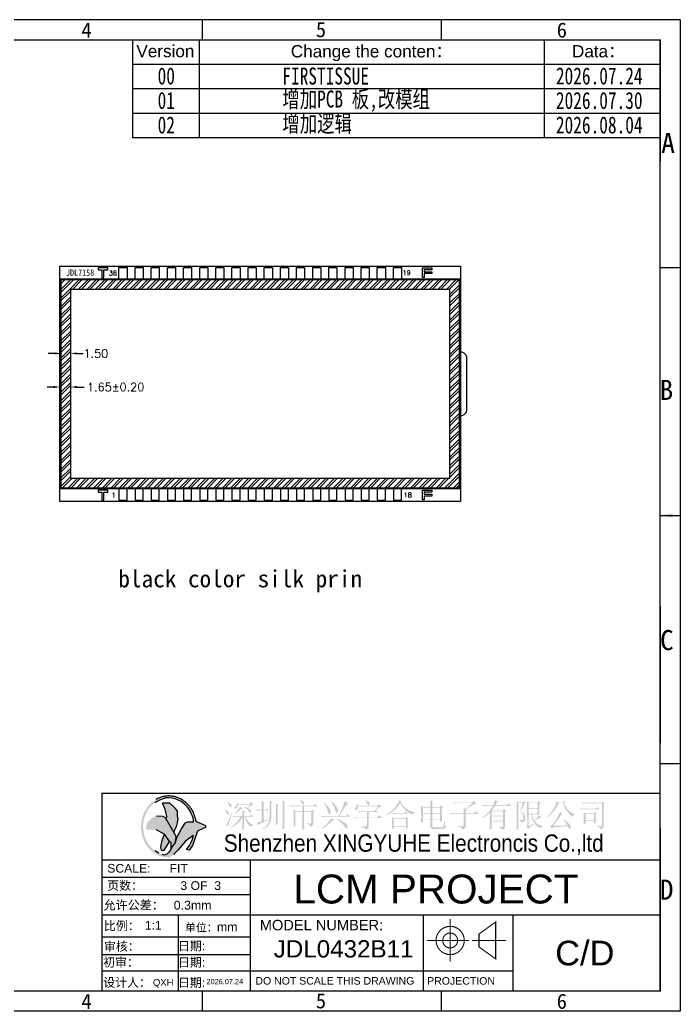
# Model space of a CAD drawing. Header units: millimetres. Extents: x -302 to 649, y -276 to -53.
# Drawn here: x 545.3 to 649.2, y -256.9 to -101 of the extents above; entities that cross this region are included whole.
import ezdxf
from ezdxf.enums import TextEntityAlignment as Align

# ---------------------------------------------------------------- set-up
doc = ezdxf.new("R2010")
doc.units = ezdxf.units.MM
doc.header["$LTSCALE"] = 5
doc.header["$MEASUREMENT"] = 0
doc.header["$PDMODE"] = 35
for name, color, linetype in [('dim', 3, 'Continuous'), ('PCB', 5, 'Continuous'), ('SY2', 6, 'Continuous')]:
    doc.layers.add(name, color=color, linetype=linetype)
doc.styles.add('romans', font='romans.shx')
doc.styles.get("Standard").update_dxf_attribs({"font": ''})
doc.styles.add('TITLE', font='arial.ttf')
doc.styles.add('外框字体', font='simhei.ttf', dxfattribs={"width": 0.75, "height": 0.679415})
doc.styles.add('黑体', font='simhei.ttf')
doc.styles.get('Standard').set_extended_font_data('KaiTi_GB2312')
doc.dimstyles.new('LCDDIM', dxfattribs={"dimtxt": 2, "dimasz": 1, "dimexe": 0.5, "dimexo": 0.5, "dimgap": 0.1, "dimtad": 0, "dimzin": 0, "dimdsep": 46, "dimtxsty": 'romans', "dimcen": 2.5, "dimclrd": 256, "dimclre": 256, "dimclrt": 256, "dimazin": 3, "dimtfac": 1, "dimtofl": 0, "dimtmove": 0, "dimatfit": 0, "dimfxl": 1, "dimlwd": -1, "dimlwe": -1, "dimarcsym": 0})

# ---------------------------------------------------------------- blocks, each defined once
blk = doc.blocks.new('*D137')
at = {"layer": 'Defpoints', "color": 0}
for p in [(551.77, -154.36), (553.27, -153.45), (553.27, -153.45)]:
    blk.add_point(p, dxfattribs=at)
at = {"layer": 'dim'}
for p, q in [((550.77, -153.45), (549.77, -153.45)), ((551.77, -153.86), (551.77, -152.95)), ((554.27, -153.45), (555.27, -153.45))]:
    blk.add_line(p, q, dxfattribs=at)
for points in [[(550.77, -153.28), (550.77, -153.61), (551.77, -153.45)], [(554.27, -153.28), (554.27, -153.61), (553.27, -153.45)]]:
    blk.add_solid(points, dxfattribs=at)
at = {"layer": 'dim', "insert": (557.26, -153.45), "char_height": 1.3, "attachment_point": 5, "style": 'romans'}
blk.add_mtext('1.50', dxfattribs=at)
blk = doc.blocks.new('*D138')
at = {"layer": 'Defpoints', "color": 0}
for p in [(553.27, -155.48), (551.62, -158.73), (551.62, -158.73)]:
    blk.add_point(p, dxfattribs=at)
at = {"layer": 'dim'}
for p, q in [((553.27, -155.98), (553.27, -159.23)), ((550.62, -158.73), (549.62, -158.73)), ((554.27, -158.73), (555.42, -158.73))]:
    blk.add_line(p, q, dxfattribs=at)
for points in [[(550.62, -158.56), (550.62, -158.89), (551.62, -158.73)], [(554.27, -158.56), (554.27, -158.89), (553.27, -158.73)]]:
    blk.add_solid(points, dxfattribs=at)
at = {"layer": 'dim', "insert": (560.38, -158.73), "char_height": 1.3, "attachment_point": 5, "style": 'romans'}
blk.add_mtext('1.65%%P0.20', dxfattribs=at)

msp = doc.modelspace()

# ---------------------------------------------------------------- hatches: boundary and pattern name
at = {"linetype": 'Continuous'}
h = msp.add_hatch(color=5, dxfattribs=at)
h.paths.add_polyline_path([(574.251, -228.114), (574.566, -228.035), (574.566, -227.774), (573.151, -227.146), (573.007, -226.936), (572.961, -226.717), (572.907, -226.501), (572.843, -226.288), (572.771, -226.079), (572.69, -225.873), (572.601, -225.672), (572.503, -225.476), (572.397, -225.285), (572.284, -225.1), (572.162, -224.92), (572.034, -224.747), (571.898, -224.581), (571.291, -223.992), (571.125, -223.864), (570.953, -223.746), (570.777, -223.636), (570.597, -223.536), (570.412, -223.445), (570.224, -223.364), (570.033, -223.292), (569.838, -223.23), (569.642, -223.179), (569.443, -223.137), (569.244, -223.106), (569.042, -223.085), (568.841, -223.075), (568.639, -223.074), (568.437, -223.085), (568.236, -223.105), (568.036, -223.136), (567.838, -223.177), (567.641, -223.228), (567.447, -223.29), (567.255, -223.361), (567.067, -223.442), (566.882, -223.532), (566.702, -223.632), (566.525, -223.742), (566.354, -223.86), (566.187, -223.986), (566.026, -224.122), (565.871, -224.265), (565.722, -224.416), (565.579, -224.575), (565.443, -224.741), (565.314, -224.914), (565.193, -225.093), (565.079, -225.278), (564.973, -225.469), (564.875, -225.665), (564.785, -225.866), (564.704, -226.071), (564.631, -226.28), (564.567, -226.493), (564.513, -226.709), (564.43, -227.148), (564.403, -227.37), (564.384, -227.593), (564.376, -227.817), (564.376, -228.041), (564.386, -228.265), (564.405, -228.489), (564.434, -228.711), (564.471, -228.931), (564.518, -229.149), (564.574, -229.365), (564.639, -229.577), (564.712, -229.786), (564.794, -229.991), (564.885, -230.191), (564.984, -230.387), (565.091, -230.577), (565.206, -230.761), (565.328, -230.94), (565.458, -231.112), (565.594, -231.277), (565.738, -231.435), (565.887, -231.585), (566.043, -231.728), (566.205, -231.862), (566.372, -231.988), (566.544, -232.105), (566.721, -232.213), (566.902, -232.312), (567.087, -232.402), (567.276, -232.482), (567.468, -232.552), (567.662, -232.612), (567.859, -232.662), (568.058, -232.702), (568.258, -232.732), (568.459, -232.751), (568.661, -232.76), (568.863, -232.759), (569.474, -232.293), (570.18, -231.579), (571.36, -230.184), (572.572, -229.275), (572.332, -230.098), (572, -230.819), (571.472, -231.496), (571.936, -231.613), (572.459, -230.858), (573.264, -228.632)])
h.paths.add_polyline_path([(571.605, -227.172), (571.238, -227.355), (570.792, -228.088), (570.347, -228.847), (570.059, -229.396), (569.901, -229.893), (569.672, -230.553), (569.234, -231.157), (568.938, -231.65), (568.707, -231.947, -0.3270671), (567.635, -232.252), (567.167, -232.081), (566.599, -231.682), (566.117, -231.32), (565.515, -230.631), (565.169, -230.03), (564.912, -229.392), (564.774, -228.738), (564.671, -227.912), (564.757, -226.964), (565.015, -226.12), (565.428, -225.26), (565.945, -224.624), (566.513, -224.159), (567.254, -223.71), (567.847, -223.504), (568.287, -223.375), (568.7, -223.375), (569.208, -223.409), (569.733, -223.539), (570.662, -223.96), (571.127, -224.33), (571.627, -224.795), (571.979, -225.277), (572.211, -225.708), (572.445, -226.232), (572.608, -226.749), (572.627, -227.198)], flags=16)
h.paths.add_polyline_path([(569.875, -227.931), (569.639, -228.454), (569.521, -228.786), (568.258, -226.638), (568.443, -226.32), (568.312, -225.827), (568.147, -225.136), (567.753, -224.214), (568.879, -224.214), (569.75, -224.984), (570.111, -225.444), (570.129, -226.035), (570.137, -226.622), (570.059, -227.276)], flags=0)
h = msp.add_hatch(color=3)
h.paths.add_polyline_path([(580.176, -226.647), (580.296, -226.441), (580.296, -226.838), (580.296, -227.191), (580.293, -227.501), (580.29, -227.773), (580.287, -228), (580.284, -228.185), (580.281, -228.326), (580.275, -228.4), (580.591, -228.32), (580.579, -228.057), (580.574, -227.803), (580.574, -227.609), (580.574, -226.303), (580.612, -226.303), (580.708, -226.584), (580.815, -226.847), (580.929, -227.089), (581.054, -227.307), (581.192, -227.504), (581.335, -227.68), (581.491, -227.836), (581.622, -227.943), (581.762, -227.803), (582.034, -227.728), (582.037, -227.728), (582.037, -227.669), (581.891, -227.624), (581.739, -227.54), (581.58, -227.421), (581.413, -227.262), (581.24, -227.065), (581.06, -226.832), (580.872, -226.557), (580.711, -226.303), (582.037, -226.303), (581.679, -225.966), (581.464, -226.202), (580.574, -226.202), (580.574, -225.688), (580.732, -225.551), (580.275, -225.332), (580.287, -225.53), (580.293, -225.775), (580.296, -226.067), (580.296, -226.202), (578.793, -226.202), (578.951, -226.36), (579.149, -226.303), (580.018, -226.303), (579.895, -226.533), (579.764, -226.754), (579.621, -226.964), (579.465, -227.158), (579.298, -227.343), (579.122, -227.516), (578.937, -227.677), (578.736, -227.827), (578.527, -227.964), (578.497, -227.985), (578.515, -228.063), (578.739, -227.97), (578.954, -227.863), (579.158, -227.737), (579.352, -227.597), (579.537, -227.438), (579.71, -227.265), (579.875, -227.077), (580.03, -226.871)])
h.paths.add_polyline_path([(577.763, -225.315), (577.509, -225.174), (577.467, -225.234), (577.664, -225.467), (577.807, -225.676), (577.9, -225.858), (577.903, -225.867), (578.025, -226.079), (578.1, -226.064), (578.193, -225.867), (578.199, -225.748), (578.151, -225.622), (578.004, -225.479)])
h.paths.add_polyline_path([(578.752, -225.505), (578.675, -225.487), (578.525, -225.902), (578.394, -226.27), (578.278, -226.589), (578.179, -226.858), (578.092, -227.082), (578.024, -227.258), (577.97, -227.387), (577.934, -227.467), (577.922, -227.485), (577.743, -227.662), (577.725, -227.662), (577.537, -227.668), (578.104, -227.671), (578.14, -227.554), (578.188, -227.396), (578.248, -227.199), (578.322, -226.957), (578.406, -226.673), (578.505, -226.347), (578.612, -225.983), (578.735, -225.574)])
h.paths.add_polyline_path([(580.717, -224.765), (580.651, -224.738), (580.612, -224.798), (580.821, -224.962), (581.007, -225.132), (581.126, -225.252), (581.314, -225.473), (581.443, -225.649), (581.586, -225.709), (581.64, -225.628), (581.67, -225.404), (581.58, -225.234), (581.47, -225.141), (581.29, -225.031), (581.04, -224.905)])
h.paths.add_polyline_path([(580.296, -225.016), (579.94, -224.738), (579.86, -224.905), (579.752, -225.088), (579.615, -225.291), (579.447, -225.509), (579.25, -225.748), (579.128, -225.885), (579.187, -225.945), (579.367, -225.79), (579.552, -225.616), (579.746, -225.428), (579.782, -225.392), (580.003, -225.192), (580.2, -225.058)])
h.paths.add_polyline_path([(581.983, -224.436), (582.055, -224.421), (581.721, -224.066), (581.464, -224.323), (579.564, -224.323), (579.564, -224.084), (579.465, -224.084), (579.417, -224.386), (579.328, -224.604), (579.229, -224.717), (579.059, -224.926), (579.071, -224.995), (579.208, -225.094), (579.414, -224.986), (579.444, -224.956), (579.528, -224.78), (579.564, -224.499), (579.564, -224.421), (581.503, -224.421), (581.207, -224.896), (581.264, -224.935), (581.488, -224.726), (581.673, -224.583), (581.739, -224.541)])
h.paths.add_polyline_path([(578.031, -224.063), (577.963, -224.027), (577.924, -224.084), (578.103, -224.32), (578.237, -224.532), (578.318, -224.699), (578.441, -224.881), (578.536, -224.837), (578.614, -224.622), (578.596, -224.502), (578.5, -224.371), (578.312, -224.224)])
h.paths.add_polyline_path([(584.448, -226.835), (584.43, -226.736), (583.638, -226.975), (583.638, -225.353), (584.508, -225.353), (584.212, -225.055), (584.015, -225.252), (583.638, -225.252), (583.638, -224.185), (583.797, -224.045), (583.322, -223.848), (583.334, -224.156), (583.34, -224.394), (583.343, -224.502), (583.343, -225.252), (582.53, -225.252), (582.688, -225.41), (582.93, -225.359), (583.086, -225.353), (583.343, -225.353), (583.343, -227.074), (583.101, -227.143), (582.853, -227.211), (582.605, -227.274), (582.53, -227.292), (582.769, -227.669), (582.82, -227.606), (582.927, -227.531), (583.086, -227.438), (583.298, -227.331), (583.561, -227.208), (583.88, -227.071), (584.251, -226.916)])
h.paths.add_polyline_path([(586.01, -224.46), (585.577, -224.284), (585.589, -224.544), (585.595, -224.795), (585.595, -224.896), (585.595, -226.975), (585.592, -227.203), (585.586, -227.462), (585.577, -227.648), (585.894, -227.489), (585.879, -227.22), (585.873, -226.978), (585.873, -226.955), (585.873, -224.601)])
h.paths.add_polyline_path([(585.042, -224.045), (584.588, -223.848), (584.591, -224.054), (584.597, -224.278), (584.6, -224.514), (584.603, -224.765), (584.606, -225.031), (584.606, -225.312), (584.606, -225.607), (584.606, -225.769), (584.597, -226.109), (584.573, -226.414), (584.544, -226.689), (584.502, -226.931), (584.451, -227.137), (584.388, -227.31), (584.349, -227.391), (584.239, -227.57), (584.095, -227.743), (583.916, -227.916), (583.701, -228.087), (583.453, -228.251), (583.441, -228.26), (583.48, -228.341), (583.722, -228.218), (583.943, -228.084), (584.143, -227.937), (584.32, -227.776), (584.331, -227.767), (584.49, -227.588), (584.621, -227.382), (584.723, -227.149), (584.786, -226.937), (584.806, -226.829), (584.824, -226.692), (584.839, -226.524), (584.854, -226.33), (584.866, -226.103), (584.875, -225.846), (584.881, -225.56), (584.884, -225.24), (584.887, -224.893), (584.887, -224.517), (584.884, -224.185)])
h.paths.add_polyline_path([(587.041, -224.045), (586.605, -223.827), (586.617, -224.138), (586.623, -224.383), (586.626, -224.502), (586.626, -227.549), (586.623, -227.773), (586.614, -228.03), (586.605, -228.281), (586.921, -228.143), (586.909, -227.86), (586.903, -227.615), (586.901, -227.51), (586.901, -224.185)])
h.paths.add_polyline_path([(590.473, -227.376), (590.44, -227.37), (590.44, -227.45), (590.727, -227.543), (590.909, -227.677), (590.99, -227.851), (590.996, -227.887), (591.235, -227.773), (591.387, -227.612), (591.447, -227.397), (591.45, -227.352), (591.45, -225.628), (591.608, -225.512), (591.313, -225.234), (591.113, -225.431), (590.025, -225.431), (590.025, -224.678), (592.161, -224.678), (591.767, -224.302), (591.489, -224.58), (587.632, -224.58), (587.791, -224.738), (588.033, -224.687), (588.188, -224.678), (589.75, -224.678), (589.75, -225.431), (588.702, -225.431), (588.364, -225.234), (588.373, -225.449), (588.379, -225.685), (588.382, -225.945), (588.385, -226.226), (588.385, -226.42), (588.385, -226.674), (588.382, -226.928), (588.379, -227.182), (588.376, -227.436), (588.37, -227.692), (588.364, -227.905), (588.66, -227.767), (588.66, -225.53), (589.75, -225.53), (589.75, -227.43), (589.747, -227.674), (589.744, -227.925), (589.735, -228.185), (589.729, -228.4), (590.046, -228.26), (590.034, -228.006), (590.028, -227.752), (590.025, -227.549), (590.025, -225.53), (591.172, -225.53), (591.172, -227.173), (591.11, -227.382), (590.975, -227.412), (590.745, -227.403)])
h.paths.add_polyline_path([(589.589, -223.779), (589.413, -223.71), (589.392, -223.767), (589.58, -224.027), (589.697, -224.224), (589.729, -224.302), (589.858, -224.499), (589.867, -224.502), (590.025, -224.344), (590.019, -224.12), (589.965, -224.027), (589.825, -223.902)])
h.paths.add_polyline_path([(595.483, -226.725), (595.286, -226.62), (595.247, -226.698), (595.522, -226.949), (595.761, -227.176), (595.967, -227.379), (596.137, -227.561), (596.274, -227.719), (596.376, -227.854), (596.433, -227.943), (596.591, -228.173), (596.729, -228.167), (596.749, -228.143), (596.824, -227.937), (596.809, -227.686), (596.767, -227.606), (596.678, -227.504), (596.537, -227.385), (596.349, -227.247), (596.11, -227.092), (595.82, -226.919)])
h.paths.add_polyline_path([(594.712, -226.895), (594.318, -226.518), (594.207, -226.698), (594.064, -226.901), (593.891, -227.128), (593.822, -227.211), (593.688, -227.364), (593.532, -227.522), (593.353, -227.692), (593.153, -227.872), (592.929, -228.06), (592.755, -228.203), (592.794, -228.281), (593.06, -228.117), (593.302, -227.958), (593.523, -227.806), (593.717, -227.66), (593.891, -227.522), (594.043, -227.388), (594.061, -227.37), (594.303, -227.155), (594.509, -226.999), (594.682, -226.907)])
h.paths.add_polyline_path([(597.245, -226.342), (596.869, -225.927), (596.552, -226.244), (595.584, -226.244), (595.749, -225.954), (595.901, -225.688), (596.041, -225.449), (596.17, -225.231), (596.286, -225.043), (596.391, -224.875), (596.454, -224.777), (596.645, -224.517), (596.815, -224.338), (596.947, -224.242), (596.394, -223.887), (596.325, -224.158), (596.248, -224.412), (596.17, -224.645), (596.083, -224.861), (596.077, -224.878), (596.003, -225.04), (595.916, -225.228), (595.814, -225.449), (595.701, -225.694), (595.572, -225.972), (595.444, -226.244), (592.735, -226.244), (592.893, -226.402), (593.135, -226.348), (593.29, -226.342)])
h.paths.add_polyline_path([(593.302, -224.2), (593.23, -224.126), (593.171, -224.185), (593.293, -224.394), (593.413, -224.616), (593.529, -224.852), (593.586, -224.977), (593.685, -225.243), (593.765, -225.488), (593.828, -225.712), (593.843, -225.769), (593.929, -225.978), (594.073, -225.915), (594.079, -225.906), (594.177, -225.703), (594.189, -225.449), (594.18, -225.371), (594.139, -225.255), (594.055, -225.105), (593.932, -224.926), (593.762, -224.717), (593.553, -224.472)], flags=17)
h.paths.add_polyline_path([(594.512, -224.057), (594.339, -223.869), (594.279, -223.925), (594.446, -224.242), (594.593, -224.529), (594.712, -224.786), (594.811, -225.01), (594.882, -225.204), (594.933, -225.371), (594.951, -225.452), (595.038, -225.706), (595.169, -225.736), (595.226, -225.688), (595.342, -225.494), (595.354, -225.24), (595.345, -225.195), (595.307, -225.082), (595.229, -224.941), (595.109, -224.765), (594.951, -224.562), (594.751, -224.323)])
h.paths.add_polyline_path([(599.136, -227.821), (599.005, -227.806), (599.005, -227.887), (599.321, -227.991), (599.543, -228.114), (599.665, -228.254), (599.698, -228.362), (599.946, -228.272), (600.107, -228.129), (600.185, -227.925), (600.191, -227.827), (600.191, -226.56), (602.288, -226.56), (601.834, -226.124), (601.457, -226.462), (600.191, -226.462), (600.191, -225.61), (601.634, -225.61), (601.26, -225.234), (600.982, -225.512), (598.452, -225.512), (598.61, -225.67), (598.924, -225.61), (599.913, -225.61), (599.913, -226.462), (597.798, -226.462), (597.956, -226.62), (598.198, -226.566), (598.351, -226.56), (599.913, -226.56), (599.913, -227.609), (599.859, -227.818), (599.653, -227.869), (599.638, -227.866), (599.393, -227.848)])
h.paths.add_polyline_path([(598.452, -224.678), (601.634, -224.678), (601.338, -225.213), (601.398, -225.252), (601.616, -225.031), (601.825, -224.872), (602.025, -224.783), (602.189, -224.759), (601.792, -224.362), (601.595, -224.58), (598.452, -224.58), (598.431, -224.344), (598.333, -224.344), (598.267, -224.622), (598.174, -224.855), (598.055, -225.037), (597.968, -225.246), (598.094, -225.312), (598.324, -225.258), (598.41, -225.153), (598.461, -224.947)])
h.paths.add_polyline_path([(599.856, -223.791), (599.737, -223.728), (599.677, -223.767), (599.835, -224.012), (599.943, -224.236), (599.994, -224.4), (600.083, -224.556), (600.23, -224.46), (600.325, -224.239), (600.25, -224.066), (600.086, -223.931)])
h.paths.add_polyline_path([(604.128, -227.905), (606.025, -227.905), (606.025, -228.26), (606.321, -228.143), (606.315, -227.955), (606.309, -227.734), (606.306, -227.483), (606.303, -227.203), (606.303, -226.889), (606.303, -226.796), (606.461, -226.659), (606.183, -226.381), (605.986, -226.578), (604.128, -226.578), (603.829, -226.42), (603.838, -226.68), (603.847, -226.937), (603.85, -227.188), (603.85, -227.352), (603.847, -227.597), (603.844, -227.851), (603.838, -228.111), (603.829, -228.302), (604.128, -228.182)])
h.paths.add_polyline_path([(604.128, -227.806), (606.025, -227.806), (606.025, -226.677), (604.128, -226.677)], flags=16)
h.paths.add_polyline_path([(606.38, -225.846), (606.025, -225.491), (605.768, -225.748), (603.79, -225.748), (603.949, -225.906), (604.194, -225.855), (604.364, -225.846)], flags=17)
h.paths.add_polyline_path([(605.275, -224.227), (605.215, -224.126), (605.392, -224.027), (604.976, -223.749), (604.869, -224), (604.749, -224.236), (604.621, -224.46), (604.483, -224.666), (604.334, -224.861), (604.179, -225.04), (604.107, -225.114), (603.928, -225.279), (603.74, -225.434), (603.539, -225.586), (603.33, -225.73), (603.109, -225.864), (602.876, -225.996), (602.781, -226.043), (602.802, -226.124), (603.05, -226.029), (603.286, -225.921), (603.513, -225.807), (603.728, -225.682), (603.937, -225.545), (604.068, -225.452), (604.232, -225.312), (604.4, -225.153), (604.564, -224.977), (604.731, -224.78), (604.899, -224.565), (605.063, -224.332), (605.135, -224.224), (605.227, -224.397), (605.359, -224.595), (605.529, -224.81), (605.708, -225.016), (605.852, -225.171), (606.013, -225.324), (606.201, -225.476), (606.407, -225.628), (606.637, -225.778), (606.891, -225.927), (606.996, -225.987), (607.148, -225.813), (607.384, -225.715), (607.411, -225.709), (607.411, -225.649), (607.13, -225.574), (606.873, -225.488), (606.634, -225.386), (606.413, -225.276), (606.216, -225.153), (606.037, -225.019), (605.986, -224.977), (605.765, -224.786), (605.574, -224.598), (605.409, -224.409)])
h.paths.add_polyline_path([(612.122, -227.247), (612.116, -227.035), (612.017, -227.035), (612.005, -227.379), (611.99, -227.63), (611.978, -227.785), (611.865, -227.979), (611.781, -228.003), (610.416, -228.003), (610.213, -227.919), (610.177, -227.785), (610.177, -226.877), (611.405, -226.877), (611.405, -227.134), (611.701, -226.993), (611.698, -226.874), (611.692, -226.713), (611.689, -226.509), (611.686, -226.27), (611.683, -225.993), (611.683, -225.673), (611.683, -225.315), (611.683, -225.016), (611.859, -224.878), (611.584, -224.601), (611.384, -224.798), (610.177, -224.798), (610.177, -224.105), (610.335, -223.967), (609.881, -223.749), (609.89, -223.985), (609.896, -224.233), (609.899, -224.493), (609.902, -224.768), (609.902, -224.798), (608.734, -224.798), (608.4, -224.619), (608.406, -224.875), (608.415, -225.129), (608.421, -225.386), (608.43, -225.64), (608.436, -225.894), (608.439, -225.966), (608.439, -226.22), (608.436, -226.477), (608.433, -226.731), (608.427, -226.984), (608.421, -227.241), (608.418, -227.31), (608.716, -227.173), (608.716, -226.877), (609.902, -226.877), (609.902, -227.845), (609.953, -228.075), (610.102, -228.206), (610.318, -228.242), (611.859, -228.242), (612.122, -228.2), (612.196, -228.161), (612.367, -227.994), (612.394, -227.943), (612.229, -227.758), (612.196, -227.686), (612.146, -227.516)])
h.paths.add_polyline_path([(611.405, -225.867), (610.177, -225.867), (610.177, -226.778), (611.405, -226.778)], flags=16)
h.paths.add_polyline_path([(609.902, -226.778), (609.902, -225.867), (608.716, -225.867), (608.716, -226.778)], flags=16)
h.paths.add_polyline_path([(611.405, -224.896), (610.177, -224.896), (610.177, -225.769), (611.405, -225.769)], flags=16)
h.paths.add_polyline_path([(609.902, -225.769), (609.902, -224.896), (608.716, -224.896), (608.716, -225.769)], flags=16)
h.paths.add_polyline_path([(614.533, -227.806), (614.252, -227.767), (614.252, -227.866), (614.553, -227.982), (614.763, -228.12), (614.879, -228.272), (614.906, -228.379), (615.16, -228.269), (615.33, -228.114), (615.411, -227.922), (615.42, -227.827), (615.42, -225.906), (617.496, -225.906), (617.042, -225.47), (616.725, -225.807), (615.42, -225.807), (615.42, -225.431), (615.638, -225.312), (615.459, -225.195), (615.709, -225.019), (615.942, -224.863), (616.158, -224.726), (616.352, -224.604), (616.528, -224.502), (616.821, -224.368), (617.039, -224.317), (617.119, -224.323), (616.725, -223.869), (616.447, -224.105), (613.403, -224.105), (613.562, -224.263), (613.801, -224.212), (613.956, -224.203), (616.468, -224.203), (615.381, -225.135), (615.103, -224.956), (615.112, -225.207), (615.121, -225.461), (615.121, -225.721), (615.124, -225.807), (612.946, -225.807), (613.105, -225.966), (613.347, -225.915), (613.502, -225.906), (615.124, -225.906), (615.124, -227.588), (615.049, -227.818), (614.966, -227.845), (614.792, -227.836)])
h.paths.add_polyline_path([(620.65, -227.887), (620.641, -227.887), (620.621, -227.964), (620.892, -228.066), (621.081, -228.206), (621.173, -228.362), (621.436, -228.251), (621.532, -228.161), (621.609, -227.931), (621.609, -227.925), (621.609, -225.568), (621.827, -225.452), (621.451, -225.153), (621.254, -225.371), (619.572, -225.371), (619.718, -225.171), (619.859, -224.959), (619.993, -224.738), (620.047, -224.639), (622.598, -224.639), (622.183, -224.224), (621.827, -224.541), (620.086, -224.541), (620.205, -224.311), (620.283, -224.164), (620.453, -223.991), (620.522, -223.967), (620.008, -223.728), (619.978, -223.943), (619.913, -224.179), (619.814, -224.442), (619.769, -224.541), (617.971, -224.541), (618.129, -224.699), (618.368, -224.648), (618.523, -224.639), (619.709, -224.639), (619.569, -224.896), (619.423, -225.129), (619.276, -225.341), (619.127, -225.53), (618.975, -225.697), (618.879, -225.787), (618.685, -225.966), (618.485, -226.13), (618.284, -226.279), (618.075, -226.417), (617.971, -226.48), (618.01, -226.56), (618.243, -226.444), (618.467, -226.321), (618.682, -226.184), (618.888, -226.04), (619.082, -225.882), (619.237, -225.748), (619.237, -226.175), (619.234, -226.563), (619.234, -226.916), (619.234, -227.232), (619.231, -227.513), (619.228, -227.755), (619.228, -227.961), (619.225, -228.129), (619.222, -228.263), (619.217, -228.359), (619.217, -228.379), (619.512, -228.203), (619.512, -227.053), (621.331, -227.053), (621.331, -227.785), (621.218, -227.943), (621.155, -227.943), (620.94, -227.931)])
h.paths.add_polyline_path([(619.512, -226.955), (621.331, -226.955), (621.331, -226.282), (619.512, -226.282)], flags=16)
h.paths.add_polyline_path([(619.512, -226.184), (621.331, -226.184), (621.331, -225.47), (619.512, -225.47)], flags=16)
h.paths.add_polyline_path([(626.177, -227.489), (626.138, -227.43), (625.367, -227.806), (625.367, -225.945), (625.762, -225.945), (625.806, -226.256), (625.863, -226.539), (625.938, -226.793), (626.024, -227.02), (626.126, -227.217), (626.245, -227.388), (626.335, -227.489), (626.535, -227.686), (626.735, -227.854), (626.942, -227.988), (627.151, -228.087), (627.246, -228.123), (627.393, -227.955), (627.641, -227.887), (627.641, -227.827), (627.396, -227.773), (627.157, -227.695), (626.921, -227.594), (626.909, -227.588), (626.703, -227.477), (626.514, -227.325), (626.338, -227.128), (626.257, -227.014), (626.568, -226.814), (626.837, -226.656), (627.058, -226.539), (627.234, -226.468), (627.366, -226.441), (627.049, -226.103), (626.888, -226.294), (626.714, -226.477), (626.529, -226.65), (626.332, -226.814), (626.198, -226.916), (626.105, -226.745), (626.021, -226.53), (625.947, -226.27), (625.884, -225.963), (625.881, -225.945), (626.75, -225.945), (626.75, -226.124), (627.049, -225.987), (627.043, -225.825), (627.037, -225.631), (627.034, -225.401), (627.031, -225.138), (627.028, -224.843), (627.028, -224.514), (627.028, -224.302), (627.207, -224.185), (626.93, -223.908), (626.732, -224.105), (625.388, -224.105), (625.089, -223.925), (625.092, -223.979), (625.095, -224.06), (625.098, -224.173), (625.098, -224.314), (625.101, -224.484), (625.104, -224.684), (625.104, -224.914), (625.104, -225.171), (625.107, -225.461), (625.107, -225.778), (625.107, -226.127), (625.11, -226.503), (625.11, -226.91), (625.11, -227.346), (625.11, -227.686), (625.069, -227.937), (625.051, -227.985), (625.269, -228.26), (625.436, -228.093), (625.618, -227.928), (625.812, -227.764), (626.024, -227.6)])
h.paths.add_polyline_path([(624.119, -226.865), (623.805, -226.796), (623.805, -226.877), (624.047, -227.008), (624.199, -227.179), (624.241, -227.271), (624.501, -227.158), (624.683, -227.017), (624.734, -226.955), (624.821, -226.734), (624.833, -226.48), (624.776, -226.241), (624.671, -226.008), (624.635, -225.945), (624.504, -225.772), (624.328, -225.586), (624.139, -225.41), (624.695, -224.242), (624.853, -224.144), (624.597, -223.887), (624.417, -224.066), (623.745, -224.066), (623.449, -223.908), (623.452, -224.012), (623.458, -224.158), (623.461, -224.344), (623.464, -224.571), (623.464, -224.84), (623.467, -225.147), (623.467, -225.497), (623.467, -225.885), (623.467, -226.043), (623.467, -226.423), (623.467, -226.772), (623.467, -227.089), (623.464, -227.376), (623.461, -227.636), (623.461, -227.863), (623.458, -228.06), (623.452, -228.224), (623.449, -228.362), (623.449, -228.379), (623.745, -228.26), (623.736, -228.021), (623.73, -227.77), (623.727, -227.51), (623.724, -227.271), (623.724, -224.164), (624.417, -224.164), (624.062, -225.41), (624.241, -225.655), (624.378, -225.885), (624.468, -226.097), (624.516, -226.282), (624.537, -226.584), (624.486, -226.781), (624.477, -226.796), (624.355, -226.868)])
h.paths.add_polyline_path([(625.367, -225.846), (626.75, -225.846), (626.75, -225.076), (625.367, -225.076)], flags=16)
h.paths.add_polyline_path([(625.367, -224.977), (626.75, -224.977), (626.75, -224.203), (625.367, -224.203)], flags=16)
h.paths.add_polyline_path([(631.96, -227.994), (631.897, -227.758), (631.835, -227.648), (631.73, -227.516), (631.59, -227.364), (631.41, -227.188), (631.192, -226.993), (630.935, -226.778), (630.885, -226.736), (630.825, -226.796), (631.004, -227.026), (631.165, -227.244), (631.303, -227.45), (631.422, -227.642), (631.458, -227.707), (629.125, -227.746), (629.281, -227.588), (629.436, -227.418), (629.591, -227.235), (629.747, -227.044), (629.905, -226.844), (630.06, -226.632), (630.219, -226.408), (630.377, -226.175), (630.49, -226.005), (630.705, -225.906), (630.272, -225.568), (630.201, -225.769), (630.108, -225.987), (629.994, -226.22), (629.863, -226.471), (629.776, -226.62), (629.606, -226.892), (629.451, -227.125), (629.31, -227.316), (629.185, -227.465), (629.164, -227.489), (628.946, -227.677), (628.746, -227.746), (628.728, -227.746), (628.946, -228.161), (629.152, -228.06), (629.343, -228.003), (629.424, -227.988), (629.555, -227.97), (629.729, -227.952), (629.947, -227.931), (630.213, -227.907), (630.523, -227.881), (630.879, -227.854), (631.282, -227.821), (631.497, -227.806), (631.587, -228.027), (631.637, -228.161), (631.76, -228.284), (631.894, -228.182)])
h.paths.add_polyline_path([(630.213, -224.224), (629.758, -223.925), (629.702, -224.123), (629.624, -224.338), (629.523, -224.58), (629.4, -224.843), (629.322, -224.995), (629.212, -225.192), (629.083, -225.386), (628.943, -225.583), (628.785, -225.781), (628.608, -225.981), (628.42, -226.181), (628.235, -226.36), (628.274, -226.42), (628.462, -226.285), (628.644, -226.142), (628.818, -225.984), (628.988, -225.813), (629.152, -225.631), (629.31, -225.44), (629.466, -225.234), (629.612, -225.016), (629.753, -224.789), (629.89, -224.547), (629.994, -224.344)])
h.paths.add_polyline_path([(631.103, -223.985), (630.726, -223.848), (630.774, -224.108), (630.837, -224.356), (630.915, -224.598), (631.007, -224.831), (631.115, -225.055), (631.237, -225.267), (631.24, -225.273), (631.39, -225.494), (631.545, -225.697), (631.712, -225.888), (631.891, -226.061), (632.08, -226.22), (632.19, -226.303), (632.351, -226.136), (632.584, -226.067), (632.644, -226.064), (632.644, -226.005), (632.411, -225.915), (632.19, -225.801), (631.984, -225.667), (631.79, -225.509), (631.611, -225.327), (631.518, -225.213), (631.342, -224.992), (631.195, -224.774), (631.079, -224.553), (630.989, -224.332), (630.927, -224.111), (630.924, -224.105)])
h.paths.add_polyline_path([(636.145, -227.815), (636.068, -227.806), (636.068, -227.905), (636.357, -227.982), (636.56, -228.102), (636.677, -228.263), (636.698, -228.341), (636.925, -228.224), (637.074, -228.057), (637.146, -227.839), (637.155, -227.728), (637.155, -224.323), (637.313, -224.203), (636.976, -223.946), (636.838, -224.126), (633.693, -224.126), (633.851, -224.284), (634.093, -224.233), (634.245, -224.224), (636.877, -224.224), (636.877, -227.627), (636.77, -227.818), (636.641, -227.845), (636.42, -227.839)])
h.paths.add_polyline_path([(634.287, -227.014), (635.611, -227.014), (635.611, -227.412), (635.909, -227.31), (635.894, -227.05), (635.888, -226.817), (635.888, -225.987), (636.026, -225.867), (635.73, -225.61), (635.572, -225.807), (634.326, -225.807), (633.988, -225.649), (633.997, -225.846), (634.006, -226.085), (634.009, -226.363), (634.009, -226.62), (634.009, -226.946), (634.003, -227.217), (633.994, -227.433), (633.988, -227.528), (634.287, -227.391)], flags=17)
h.paths.add_polyline_path([(634.287, -226.916), (635.611, -226.916), (635.611, -225.906), (634.287, -225.906)], flags=16)
h.paths.add_polyline_path([(636.522, -225.174), (636.166, -224.798), (635.867, -225.076), (633.337, -225.076), (633.496, -225.234), (633.738, -225.183), (633.89, -225.174)])
for color, points in [(1, [(566.743, -228.399), (568.058, -229.083), (568.899, -230.262), (569.088, -230.376), (569.107, -231.369), (569.234, -231.157), (569.672, -230.553), (569.836, -229.58), (569.743, -229.164), (568.155, -226.462), (567.798, -226.243), (566.825, -226.21), (566.12, -226.506), (565.885, -226.735), (565.522, -227.105), (565.32, -227.326), (565.249, -227.566), (565.176, -227.813), (565.149, -227.953), (565.177, -228.185), (565.201, -228.275), (565.362, -228.393)]), (5, [(567.497, -231.082), (567.591, -231.602), (567.778, -231.695), (567.944, -231.576), (568.672, -230.449), (568.899, -230.262), (568.058, -229.083), (567.684, -230.056)])]:
    msp.add_hatch(color=color, dxfattribs=at).paths.add_polyline_path(points)
at = {"layer": 'SY2'}
h = msp.add_hatch(dxfattribs=at)
h.set_pattern_fill('ANSI32', color=256, scale=0.1, style=0)
h.set_pattern_definition([(45, (-1075.1138, -1069.81405), (-0.6735192, 0.6735192), []), (45, (-1074.6648, -1069.81405), (-0.6735192, 0.6735192), [])])
h.paths.add_polyline_path([(553.268, -143.38), (553.268, -173.08), (612.968, -173.08), (612.968, -143.38)], flags=16)
h.paths.add_polyline_path([(551.768, -141.88), (551.768, -174.58), (614.468, -174.58), (614.468, -141.88)])

# ---------------------------------------------------------------- linework, layer by layer
for p, q in [((649.177, -100.954, 60), (423.526, -100.954, 60)), ((573.96, -100.954, 60), (573.96, -104.121, 60)), ((611.569, -100.954, 60), (611.569, -104.121, 60)), ((649.177, -100.954, 60), (649.177, -256.931, 60)), ((646.01, -104.121, 60), (646.01, -123.221, 60)), ((646.01, -139.948, 60), (649.177, -139.948, 60)), ((646.01, -178.943, 60), (649.177, -178.943, 60)), ((646.007, -193.191, 60), (646.007, -203.989, 60)), ((646.007, -193.191, 60), (646.007, -203.989, 60)), ((646.007, -203.989, 60), (646.007, -214.788, 60)), ((646.007, -203.989, 60), (646.007, -214.788, 60)), ((646.01, -217.937, 60), (649.177, -217.937, 60)), ((646.01, -228.171, 60), (646.01, -253.764, 60)), ((581.572, -253.764, 60), (581.572, -233.11, 60)), ((558.242, -238.572, 60), (581.572, -238.572, 60)), ((558.242, -241.755, 60), (646.01, -241.755, 60)), ((570.232, -241.755, 60), (570.232, -253.764, 60)), ((608.81, -253.764, 60), (608.81, -241.755, 60)), ((622.893, -253.764, 60), (622.893, -241.755, 60)), ((558.242, -245.217, 60), (581.572, -245.217, 60)), ((558.242, -248.003, 60), (581.572, -248.003, 60)), ((558.242, -250.565, 60), (622.893, -250.565, 60)), ((646.01, -253.764, 60), (558.242, -253.764, 60)), ((573.96, -253.764, 60), (573.96, -256.931, 60)), ((611.569, -253.764, 60), (611.569, -256.931, 60)), ((649.177, -256.931, 60), (423.526, -256.931, 60))]:
    msp.add_line(p, q)
at = {"color": 0}
for p, q in [((563.007, -104.121, 60), (563.007, -119.546, 60)), ((573.521, -104.121, 60), (573.521, -119.546, 60)), ((627.759, -104.121, 60), (627.759, -119.546, 60)), ((646.01, -107.977, 60), (563.007, -107.977, 60)), ((646.01, -111.834, 60), (563.007, -111.834, 60)), ((646.01, -115.69, 60), (563.007, -115.69, 60)), ((646.01, -119.546, 60), (563.007, -119.546, 60))]:
    msp.add_line(p, q, dxfattribs=at)
at = {"color": 230, "linetype": 'Continuous'}
for p, q in [((566.825, -226.21, 60), (567.798, -226.243, 60)), ((567.798, -226.243, 60), (568.155, -226.462, 60)), ((568.155, -226.462, 60), (569.743, -229.164, 60)), ((568.058, -229.083, 60), (566.743, -228.399, 60)), ((568.899, -230.262, 60), (568.058, -229.083, 60)), ((569.743, -229.164, 60), (569.836, -229.58, 60)), ((569.088, -230.376, 60), (568.899, -230.262, 60)), ((569.107, -231.369, 60), (569.088, -230.376, 60)), ((569.234, -231.157, 60), (569.672, -230.553, 60)), ((569.836, -229.58, 60), (569.672, -230.553, 60))]:
    msp.add_line(p, q, dxfattribs=at)
at = {"color": 5, "linetype": 'Continuous'}
for p, q in [((567.684, -230.056, 60), (568.058, -229.083, 60)), ((567.497, -231.082, 60), (567.684, -230.056, 60)), ((568.672, -230.449, 60), (567.944, -231.576, 60)), ((568.899, -230.262, 60), (568.672, -230.449, 60)), ((567.591, -231.602, 60), (567.497, -231.082, 60)), ((567.778, -231.695, 60), (567.591, -231.602, 60)), ((567.944, -231.576, 60), (567.778, -231.695, 60))]:
    msp.add_line(p, q, dxfattribs=at)
at = {"elevation": 60}
for points, const_width in [([(646.01, -253.764), (646.01, -104.121), (426.693, -104.121), (426.693, -253.764)], 0.238), ([(617.533, -244.785), (620.154, -242.903), (620.154, -248.707), (617.533, -246.826)], 0.171)]:
    msp.add_lwpolyline(points, close=True, dxfattribs=dict(at, const_width=const_width))
for points in [[(614.618, -139.73), (614.618, -176.73), (551.618, -176.73), (551.618, -139.73)], [(559.118, -139.98), (557.618, -139.98), (557.618, -140.28), (558.218, -140.28), (558.218, -141.48), (558.518, -141.48), (558.518, -140.28), (559.118, -140.28)], [(610.118, -140.58), (610.118, -140.88), (608.918, -140.88), (608.918, -141.48), (608.618, -141.48), (608.618, -139.98), (610.118, -139.98), (610.118, -140.28), (608.918, -140.28), (608.918, -140.58)], [(559.118, -174.98), (557.618, -174.98), (557.618, -175.28), (558.218, -175.28), (558.218, -176.48), (558.518, -176.48), (558.518, -175.28), (559.118, -175.28)], [(610.118, -175.58), (610.118, -175.88), (608.918, -175.88), (608.918, -176.48), (608.618, -176.48), (608.618, -174.98), (610.118, -174.98), (610.118, -175.28), (608.918, -175.28), (608.918, -175.58)]]:
    msp.add_lwpolyline(points, close=True, dxfattribs=at)
for points in [[(560.893, -141.73), (560.893, -139.93), (562.163, -139.93), (562.163, -141.73)], [(563.433, -141.73), (563.433, -139.93), (564.703, -139.93), (564.703, -141.73)], [(565.973, -141.73), (565.973, -139.93), (567.243, -139.93), (567.243, -141.73)], [(568.513, -141.73), (568.513, -139.93), (569.783, -139.93), (569.783, -141.73)], [(571.053, -141.73), (571.053, -139.93), (572.323, -139.93), (572.323, -141.73)], [(573.593, -141.73), (573.593, -139.93), (574.863, -139.93), (574.863, -141.73)], [(576.133, -141.73), (576.133, -139.93), (577.403, -139.93), (577.403, -141.73)], [(578.673, -141.73), (578.673, -139.93), (579.943, -139.93), (579.943, -141.73)], [(581.213, -141.73), (581.213, -139.93), (582.483, -139.93), (582.483, -141.73)], [(583.753, -141.73), (583.753, -139.93), (585.023, -139.93), (585.023, -141.73)], [(586.293, -141.73), (586.293, -139.93), (587.563, -139.93), (587.563, -141.73)], [(588.833, -141.73), (588.833, -139.93), (590.103, -139.93), (590.103, -141.73)], [(591.373, -141.73), (591.373, -139.93), (592.643, -139.93), (592.643, -141.73)], [(593.913, -141.73), (593.913, -139.93), (595.183, -139.93), (595.183, -141.73)], [(596.453, -141.73), (596.453, -139.93), (597.723, -139.93), (597.723, -141.73)], [(598.993, -141.73), (598.993, -139.93), (600.263, -139.93), (600.263, -141.73)], [(601.533, -141.73), (601.533, -139.93), (602.803, -139.93), (602.803, -141.73)], [(604.073, -141.73), (604.073, -139.93), (605.343, -139.93), (605.343, -141.73)], [(551.618, -141.73), (614.618, -141.73)], [(614.618, -174.73), (551.618, -174.73)], [(560.893, -174.73), (560.893, -176.53), (562.163, -176.53), (562.163, -174.73)], [(563.433, -174.73), (563.433, -176.53), (564.703, -176.53), (564.703, -174.73)], [(565.973, -174.73), (565.973, -176.53), (567.243, -176.53), (567.243, -174.73)], [(568.513, -174.73), (568.513, -176.53), (569.783, -176.53), (569.783, -174.73)], [(571.053, -174.73), (571.053, -176.53), (572.323, -176.53), (572.323, -174.73)], [(573.593, -174.73), (573.593, -176.53), (574.863, -176.53), (574.863, -174.73)], [(576.133, -174.73), (576.133, -176.53), (577.403, -176.53), (577.403, -174.73)], [(578.673, -174.73), (578.673, -176.53), (579.943, -176.53), (579.943, -174.73)], [(581.213, -174.73), (581.213, -176.53), (582.483, -176.53), (582.483, -174.73)], [(583.753, -174.73), (583.753, -176.53), (585.023, -176.53), (585.023, -174.73)], [(586.293, -174.73), (586.293, -176.53), (587.563, -176.53), (587.563, -174.73)], [(588.833, -174.73), (588.833, -176.53), (590.103, -176.53), (590.103, -174.73)], [(591.373, -174.73), (591.373, -176.53), (592.643, -176.53), (592.643, -174.73)], [(593.913, -174.73), (593.913, -176.53), (595.183, -176.53), (595.183, -174.73)], [(596.453, -174.73), (596.453, -176.53), (597.723, -176.53), (597.723, -174.73)], [(598.993, -174.73), (598.993, -176.53), (600.263, -176.53), (600.263, -174.73)], [(601.533, -174.73), (601.533, -176.53), (602.803, -176.53), (602.803, -174.73)], [(604.073, -174.73), (604.073, -176.53), (605.343, -176.53), (605.343, -174.73)], [(558.242, -233.11), (646.01, -233.11)], [(558.242, -235.828), (581.572, -235.828)]]:
    msp.add_lwpolyline(points, dxfattribs=at)
msp.add_lwpolyline([(614.618, -163.23, 0.4142136), (615.618, -162.23), (615.618, -154.23, 0.4142136), (614.618, -153.23)], format="xyb", dxfattribs=at)
for points, const_width in [([(558.242, -253.764), (558.242, -222.665), (646.01, -222.665)], 0.19), ([(612.995, -249.157), (612.995, -242.453)], 0.171), ([(609.371, -245.805), (615.949, -245.805)], 0.171), ([(616.451, -245.805), (621.785, -245.805)], 0.171)]:
    msp.add_lwpolyline(points, dxfattribs=dict(at, const_width=const_width))
at = {"const_width": 0.171, "elevation": 60}
for points in [[(610.778, -245.805, 1), (615.212, -245.805, 1)], [(611.823, -245.805, 1), (614.167, -245.805, 1)]]:
    msp.add_lwpolyline(points, format="xyb", close=True, dxfattribs=at)
at = {"color": 0, "linetype": 'ByBlock'}
msp.add_solid([(647.99, -179.272, 60), (647.99, -178.613, 60), (646.01, -178.943, 60)], dxfattribs=at)
at = {"layer": 'PCB', "color": 5}
for p, q in [((567.254, -223.71, 60), (566.513, -224.159, 60)), ((566.882, -223.532, 60), (566.702, -223.632, 60)), ((567.067, -223.442, 60), (566.882, -223.532, 60)), ((567.255, -223.361, 60), (567.067, -223.442, 60)), ((567.847, -223.504, 60), (567.254, -223.71, 60)), ((567.447, -223.29, 60), (567.255, -223.361, 60)), ((567.641, -223.228, 60), (567.447, -223.29, 60)), ((567.838, -223.177, 60), (567.641, -223.228, 60)), ((568.879, -224.214, 60), (567.753, -224.214, 60)), ((568.879, -224.214, 60), (567.753, -224.214, 60)), ((568.147, -225.136, 60), (567.753, -224.214, 60)), ((568.036, -223.136, 60), (567.838, -223.177, 60)), ((568.287, -223.375, 60), (567.847, -223.504, 60)), ((568.236, -223.105, 60), (568.036, -223.136, 60)), ((568.437, -223.085, 60), (568.236, -223.105, 60)), ((568.7, -223.375, 60), (568.287, -223.375, 60)), ((568.639, -223.074, 60), (568.437, -223.085, 60)), ((568.841, -223.075, 60), (568.639, -223.074, 60)), ((569.208, -223.409, 60), (568.7, -223.375, 60)), ((569.042, -223.085, 60), (568.841, -223.075, 60)), ((569.535, -224.79, 60), (568.879, -224.214, 60)), ((569.75, -224.984, 60), (568.879, -224.214, 60)), ((569.244, -223.106, 60), (569.042, -223.085, 60)), ((569.733, -223.539, 60), (569.208, -223.409, 60)), ((569.443, -223.137, 60), (569.244, -223.106, 60)), ((569.642, -223.179, 60), (569.443, -223.137, 60)), ((569.838, -223.23, 60), (569.642, -223.179, 60)), ((570.662, -223.96, 60), (569.733, -223.539, 60)), ((570.033, -223.292, 60), (569.838, -223.23, 60)), ((570.224, -223.364, 60), (570.033, -223.292, 60)), ((570.412, -223.445, 60), (570.224, -223.364, 60)), ((570.597, -223.536, 60), (570.412, -223.445, 60)), ((570.777, -223.636, 60), (570.597, -223.536, 60)), ((571.127, -224.33, 60), (570.662, -223.96, 60)), ((570.953, -223.746, 60), (570.777, -223.636, 60)), ((571.125, -223.864, 60), (570.953, -223.746, 60)), ((571.291, -223.992, 60), (571.125, -223.864, 60)), ((571.627, -224.795, 60), (571.127, -224.33, 60)), ((571.898, -224.581, 60), (571.291, -223.992, 60)), ((572.034, -224.747, 60), (571.898, -224.581, 60)), ((568.312, -225.827, 60), (568.147, -225.136, 60)), ((568.312, -225.827, 60), (568.147, -225.136, 60)), ((568.443, -226.32, 60), (568.312, -225.827, 60)), ((568.443, -226.32, 60), (568.312, -225.827, 60)), ((570.111, -225.444, 60), (569.75, -224.984, 60)), ((570.129, -226.035, 60), (570.111, -225.444, 60)), ((570.137, -226.622, 60), (570.129, -226.035, 60)), ((571.979, -225.277, 60), (571.627, -224.795, 60)), ((572.211, -225.708, 60), (571.979, -225.277, 60)), ((572.162, -224.92, 60), (572.034, -224.747, 60)), ((572.284, -225.1, 60), (572.162, -224.92, 60)), ((572.445, -226.232, 60), (572.211, -225.708, 60)), ((572.397, -225.285, 60), (572.284, -225.1, 60)), ((572.503, -225.476, 60), (572.397, -225.285, 60)), ((572.601, -225.672, 60), (572.503, -225.476, 60)), ((572.69, -225.873, 60), (572.601, -225.672, 60)), ((572.771, -226.079, 60), (572.69, -225.873, 60)), ((572.843, -226.288, 60), (572.771, -226.079, 60)), ((568.443, -226.32, 60), (568.258, -226.638, 60)), ((570.059, -227.276, 60), (569.875, -227.931, 60)), ((570.059, -227.276, 60), (569.875, -227.931, 60)), ((570.137, -226.622, 60), (570.059, -227.276, 60)), ((570.137, -226.622, 60), (570.059, -227.276, 60)), ((571.238, -227.355, 60), (570.792, -228.088, 60)), ((571.238, -227.355, 60), (570.792, -228.088, 60)), ((571.605, -227.172, 60), (571.238, -227.355, 60)), ((571.605, -227.172, 60), (571.238, -227.355, 60)), ((572.627, -227.198, 60), (571.605, -227.172, 60)), ((572.627, -227.198, 60), (571.605, -227.172, 60)), ((572.608, -226.749, 60), (572.445, -226.232, 60)), ((572.627, -227.198, 60), (572.608, -226.749, 60)), ((572.907, -226.501, 60), (572.843, -226.288, 60)), ((572.961, -226.717, 60), (572.907, -226.501, 60)), ((573.007, -226.936, 60), (572.961, -226.717, 60)), ((573.151, -227.146, 60), (573.007, -226.936, 60)), ((574.566, -227.774, 60), (573.151, -227.146, 60)), ((569.639, -228.454, 60), (569.521, -228.786, 60)), ((569.875, -227.931, 60), (569.639, -228.454, 60)), ((569.875, -227.931, 60), (569.639, -228.454, 60)), ((570.347, -228.847, 60), (570.059, -229.396, 60)), ((570.347, -228.847, 60), (570.059, -229.396, 60)), ((570.792, -228.088, 60), (570.347, -228.847, 60)), ((572.572, -229.275, 60), (571.36, -230.184, 60)), ((572.572, -229.275, 60), (572.332, -230.098, 60)), ((572.572, -229.275, 60), (572.332, -230.098, 60)), ((573.264, -228.632, 60), (572.459, -230.858, 60)), ((574.251, -228.114, 60), (573.264, -228.632, 60)), ((574.566, -228.035, 60), (574.251, -228.114, 60)), ((574.566, -228.035, 60), (574.566, -227.774, 60)), ((569.901, -229.893, 60), (569.672, -230.553, 60)), ((570.059, -229.396, 60), (569.901, -229.893, 60)), ((570.059, -229.396, 60), (569.901, -229.893, 60)), ((571.36, -230.184, 60), (570.18, -231.579, 60)), ((572, -230.819, 60), (571.472, -231.496, 60)), ((572, -230.819, 60), (571.472, -231.496, 60)), ((572.332, -230.098, 60), (572, -230.819, 60)), ((572.332, -230.098, 60), (572, -230.819, 60)), ((567.167, -232.081, 60), (566.599, -231.682, 60)), ((568.938, -231.65, 60), (568.707, -231.946, 60)), ((568.938, -231.65, 60), (568.707, -231.946, 60)), ((569.234, -231.157, 60), (568.938, -231.65, 60)), ((569.234, -231.157, 60), (568.938, -231.65, 60)), ((570.18, -231.579, 60), (569.474, -232.293, 60)), ((571.936, -231.613, 60), (571.472, -231.496, 60)), ((572.459, -230.858, 60), (571.936, -231.613, 60))]:
    msp.add_line(p, q, dxfattribs=at)
msp.add_arc((567.962, -231.368, 60), 0.943, 249.89707, 322.17007, dxfattribs=at)
at = {"layer": 'SY2', "elevation": 60}
for points in [[(551.768, -141.88), (551.768, -174.58), (614.468, -174.58), (614.468, -141.88)], [(553.268, -143.38), (553.268, -173.08), (612.968, -173.08), (612.968, -143.38)]]:
    msp.add_lwpolyline(points, close=True, dxfattribs=at)

# ---------------------------------------------------------------- texts
for s, height, p in [('5', 2.375, (591.865, -103.681, 60)), ('4', 2.375, (554.986, -103.767, 60)), ('6', 2.375, (629.758, -103.748, 60)), ('A', 3.167, (646.198, -121.902, 60)), ('B', 3.167, (645.932, -160.769, 60)), ('C', 3.167, (646.007, -200.129, 60)), ('D', 3.167, (645.977, -239.384, 60)), ('5', 2.375, (591.865, -256.49, 60)), ('6', 2.375, (629.758, -256.558, 60)), ('4', 2.375, (554.986, -256.576, 60))]:
    msp.add_text(s, height=height).set_placement(p)
at = {"color": 0, "style": 'TITLE'}
for s, height, p in [('Version', 1.928, (563.633, -106.843, 60)), ('Change the conten：', 1.92803, (587.927, -106.865, 60)), ('Data：', 1.928, (632.156, -106.865, 60))]:
    msp.add_text(s, height=height, dxfattribs=at).set_placement(p)
at = {"color": 6, "style": '黑体', "width": 0.85}
msp.add_text('JDL7158', height=1, dxfattribs=at).set_placement((552.552, -141.231, 10.413))
for s, height, style, p in [('36', 0.7368, 'romans', (559.306, -141.161, 29.211)), ('19', 0.7368, 'romans', (605.507, -141.121, 29.211)), ('1', 0.737, 'romans', (559.729, -176.101, 29.211)), ('18', 0.7368, 'romans', (605.7, -176.077, 29.211)), ('SCALE:', 1.371, 'TITLE', (559.053, -235.134, 60)), ('FIT', 1.371, 'TITLE', (568.851, -235.134, 60)), ('LCM PROJECT', 4.55076, 'TITLE', (588.336, -239.988, 60)), ('页数：', 1.371, 'TITLE', (559.05, -237.858, 60)), ('允许公差：', 1.3935, 'TITLE', (558.457, -240.951, 60)), ('0.3mm', 1.3935, 'TITLE', (569.508, -240.951, 60)), ('比例：', 1.371, 'TITLE', (558.533, -244.195, 60)), ('1:1', 1.371, 'TITLE', (564.96, -244.092, 60)), ('单位：', 1.2405, 'TITLE', (571.305, -244.399, 60)), ('mm', 1.3935, 'TITLE', (576.301, -244.365, 60)), ('MODEL NUMBER:', 1.64525, 'TITLE', (583.049, -244.209, 60)), ('审核：', 1.371, 'TITLE', (558.534, -247.437, 60)), ('日期:', 1.371, 'TITLE', (570.176, -247.373, 60)), ('JDL0432B11', 2.7225, 'TITLE', (585.241, -248.484, 60)), ('C/D', 3.8728, 'TITLE', (629.517, -249.718, 60)), ('初审：', 1.371, 'TITLE', (558.411, -249.934, 60)), ('日期:', 1.371, 'TITLE', (570.176, -249.934, 60)), ('设计人：', 1.371, 'TITLE', (558.423, -253.114, 60)), ('日期:', 1.371, 'TITLE', (570.176, -253.133, 60)), ('DO NOT SCALE THIS DRAWING', 1.18458, 'TITLE', (582.357, -252.748, 60)), ('PROJECTION', 1.1846, 'TITLE', (609.382, -252.759, 60))]:
    msp.add_text(s, height=height, dxfattribs=dict(style=style)).set_placement(p)
at = {"style": 'TITLE', "width": 0.856493}
msp.add_text('Shenzhen XINGYUHE Electroncis Co.,ltd', height=2.72249, dxfattribs=at).set_placement((577.392, -231.846, 60), (637.139, -231.846, 60), align=Align.FIT)
at = {"color": 3, "style": 'TITLE'}
for s, height, p in [('3 OF  3', 1.371, (570.562, -237.858, 60)), ('QXH', 1.0694, (566.243, -252.934, 60)), ('2026.07.24', 0.8226, (574.67, -252.685, 60))]:
    msp.add_text(s, height=height, dxfattribs=at).set_placement(p)
at = {"color": 0, "char_height": 2.67339, "attachment_point": 1, "style": '外框字体'}
for s, insert, width in [('{\\fNSimSun|b0|i0|c134|p49;00}', (566.974, -108.449, 60), 9.46255), ('{\\fNSimSun|b0|i0|c134|p49;FIRSTISSUE}', (586.592, -108.458, 60), 9.46255), ('{\\fNSimSun|b0|i0|c134|p49;2026.07.24}', (629.628, -108.449, 60), 9.46255), ('{\\fNSimSun|b0|i0|c134|p49;增加PCB 板,改模组}', (586.592, -112.077, 60), 26.85373), ('{\\fNSimSun|b0|i0|c134|p49;01}', (566.974, -112.305, 60), 9.46255), ('{\\fNSimSun|b0|i0|c134|p49;2026.07.30}', (629.628, -112.305, 60), 9.46255), ('{\\fNSimSun|b0|i0|c134|p49;02}', (566.974, -116.161, 60), 9.46255), ('{\\fNSimSun|b0|i0|c134|p49;增加逻辑}', (586.592, -115.933, 60), 26.85373), ('{\\fNSimSun|b0|i0|c134|p49;2026.08.04}', (629.628, -116.161, 60), 9.46255)]:
    msp.add_mtext(s, dxfattribs=dict(at, insert=insert, width=width))
at = {"layer": 'SY2', "insert": (558.971, -187.556), "char_height": 2.68415, "width": 65.83709, "attachment_point": 1, "style": '黑体'}
msp.add_mtext(' black color silk prin', dxfattribs=at)

# ---------------------------------------------------------------- dimensions: what is measured, and where the dimension line sits
at = {"layer": 'dim'}
dim = msp.add_linear_dim(base=(553.268, -153.447, 60), p1=(551.768, -154.361, 60), p2=(553.268, -153.447, 60), dimstyle='LCDDIM', override={"dimtxt": 1.3}, dxfattribs=at)
dim.commit()
dim.dimension.update_dxf_attribs({"geometry": '*D137', "text_midpoint": (557.256, -153.447, 60)})
dim = msp.add_linear_dim(base=(551.618, -158.727, 60), p1=(553.268, -155.476, 60), p2=(551.618, -158.727, 60), text='<>%%P0.20', dimstyle='LCDDIM', override={"dimtxt": 1.3}, dxfattribs=at)
dim.commit()
dim.dimension.update_dxf_attribs({"geometry": '*D138', "text_midpoint": (560.376, -158.727, 60), "dimtype": 160})

doc.saveas('drawing.dxf')
